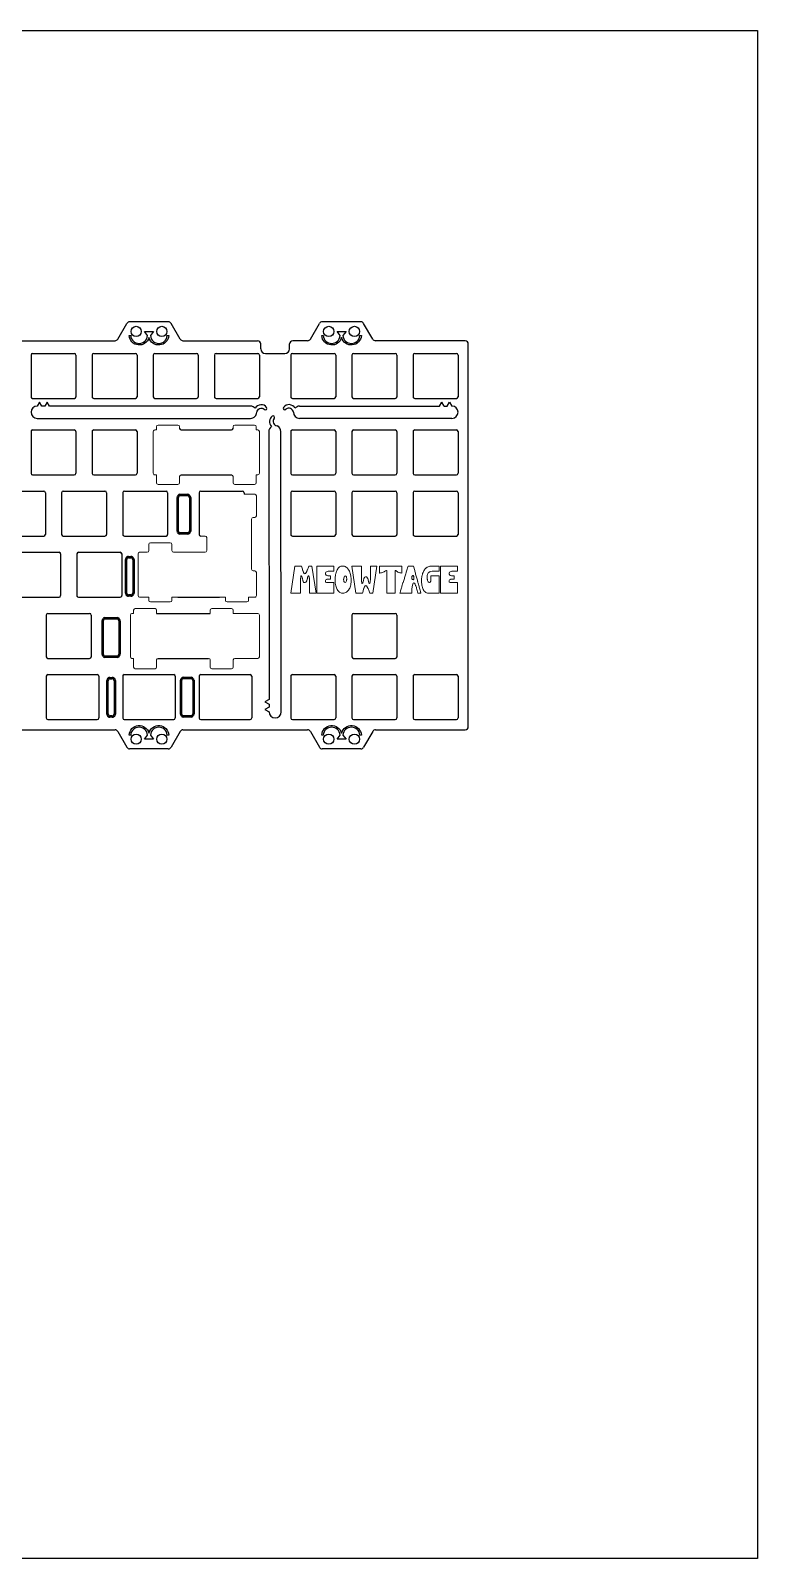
# Model space of a CAD drawing. Header units: millimetres. Extents: x 2604 to 3137, y 1244 to 1720.
# Drawn here: x 2910.1 to 3136.6, y 1244.1 to 1720 of the extents above; entities that cross this region are included whole.
import ezdxf

# ---------------------------------------------------------------- set-up
doc = ezdxf.new("R2010")
doc.units = ezdxf.units.MM
doc.layers.add('Visible', color=7, linetype='Continuous', lineweight=50)

msp = doc.modelspace()

# ---------------------------------------------------------------- linework, layer by layer
for p, q in [((2937.26, 1623.84), (2940.09, 1628.74)), ((2952.98, 1629.24), (2940.95, 1629.24)), ((2956.68, 1623.84), (2953.85, 1628.74)), ((2997.26, 1623.84), (3000.09, 1628.74)), ((3012.98, 1629.24), (3000.95, 1629.24)), ((3016.68, 1623.84), (3013.85, 1628.74)), ((2870.64, 1623.34), (2936.39, 1623.34)), ((2957.55, 1623.34), (2980.77, 1623.34)), ((2996.39, 1623.34), (2991.77, 1623.34)), ((3045.47, 1623.34), (3017.55, 1623.34)), ((2910.22, 1618.87), (2910.22, 1605.87)), ((2910.72, 1619.37), (2923.72, 1619.37)), ((2924.22, 1618.87), (2924.22, 1605.87)), ((2929.27, 1618.87), (2929.27, 1605.87)), ((2929.77, 1619.37), (2942.77, 1619.37)), ((2943.27, 1618.87), (2943.27, 1605.87)), ((2948.32, 1618.87), (2948.32, 1605.87)), ((2948.82, 1619.37), (2961.82, 1619.37)), ((2962.32, 1618.87), (2962.32, 1605.87)), ((2967.37, 1618.87), (2967.37, 1605.87)), ((2967.87, 1619.37), (2980.87, 1619.37)), ((2981.37, 1618.87), (2981.37, 1605.87)), ((2981.77, 1620.82), (2981.77, 1622.36)), ((2983.27, 1619.32), (2989.27, 1619.32)), ((2990.77, 1620.82), (2990.77, 1622.34)), ((2991.17, 1618.87), (2991.17, 1605.87)), ((2991.67, 1619.37), (3004.67, 1619.37)), ((3005.17, 1618.87), (3005.17, 1605.87)), ((3010.22, 1618.87), (3010.22, 1605.87)), ((3010.72, 1619.37), (3023.72, 1619.37)), ((3024.22, 1618.87), (3024.22, 1605.87)), ((3029.27, 1618.87), (3029.27, 1605.87)), ((3029.77, 1619.37), (3042.77, 1619.37)), ((3043.27, 1618.87), (3043.27, 1605.87)), ((3046.47, 1503.14), (3046.47, 1622.34)), ((2910.72, 1605.37), (2923.72, 1605.37)), ((2929.77, 1605.37), (2942.77, 1605.37)), ((2948.82, 1605.37), (2961.82, 1605.37)), ((2967.87, 1605.37), (2980.87, 1605.37)), ((2991.67, 1605.37), (3004.67, 1605.37)), ((3010.72, 1605.37), (3023.72, 1605.37)), ((3029.77, 1605.37), (3042.77, 1605.37)), ((3037.5, 1602.97), (3038.26, 1604.26)), ((3038.99, 1602.97), (3038.26, 1604.26)), ((3039.89, 1602.97), (3040.65, 1604.26)), ((3040.65, 1604.26), (3041.37, 1602.97)), ((2993.89, 1602.97), (3037.5, 1602.97)), ((3041.37, 1599.17), (2993.89, 1599.17)), ((3038.99, 1602.97), (3039.89, 1602.97)), ((2910.21, 1595.06), (2910.21, 1582.06)), ((2910.71, 1595.56), (2923.71, 1595.56)), ((2924.21, 1595.06), (2924.21, 1582.06)), ((2929.26, 1595.06), (2929.26, 1582.06)), ((2929.76, 1595.56), (2942.76, 1595.56)), ((2943.26, 1595.06), (2943.26, 1582.06)), ((2957, 1595.56), (2972.68, 1595.56)), ((2984.28, 1595.05), (2984.37, 1511.64)), ((2988.17, 1507.78), (2988.08, 1595.05)), ((2991.17, 1595.06), (2991.17, 1582.06)), ((2991.67, 1595.56), (3004.67, 1595.56)), ((3005.17, 1595.06), (3005.17, 1582.06)), ((3010.22, 1595.06), (3010.22, 1582.06)), ((3010.72, 1595.56), (3023.72, 1595.56)), ((3024.22, 1595.06), (3024.22, 1582.06)), ((3029.27, 1595.06), (3029.27, 1582.06)), ((3029.77, 1595.56), (3042.77, 1595.56)), ((3043.27, 1595.06), (3043.27, 1582.06)), ((2910.71, 1581.56), (2923.71, 1581.56)), ((2929.76, 1581.56), (2942.76, 1581.56)), ((2957, 1581.56), (2972.68, 1581.56)), ((2991.67, 1581.56), (3004.67, 1581.56)), ((3010.72, 1581.56), (3023.72, 1581.56)), ((3029.77, 1581.56), (3042.77, 1581.56)), ((2901.19, 1576.51), (2914.19, 1576.51)), ((2914.69, 1576.01), (2914.69, 1563.01)), ((2919.74, 1576.01), (2919.74, 1563.01)), ((2920.24, 1576.51), (2933.24, 1576.51)), ((2933.74, 1576.01), (2933.74, 1563.01)), ((2938.79, 1576.01), (2938.79, 1563.01)), ((2939.29, 1576.51), (2952.29, 1576.51)), ((2952.79, 1576.01), (2952.79, 1563.01)), ((2962.6, 1576.01), (2962.6, 1563.01)), ((2963.1, 1576.51), (2976.1, 1576.51)), ((2976.6, 1576.01), (2976.6, 1575.52)), ((2991.17, 1576.01), (2991.17, 1563.01)), ((2991.67, 1576.51), (3004.67, 1576.51)), ((3005.17, 1576.01), (3005.17, 1563.01)), ((3010.22, 1576.01), (3010.22, 1563.01)), ((3010.72, 1576.51), (3023.72, 1576.51)), ((3024.22, 1576.01), (3024.22, 1563.01)), ((3029.27, 1576.01), (3029.27, 1563.01)), ((3029.77, 1576.51), (3042.77, 1576.51)), ((3043.27, 1576.01), (3043.27, 1563.01)), ((2901.19, 1562.51), (2914.19, 1562.51)), ((2920.24, 1562.51), (2933.24, 1562.51)), ((2939.29, 1562.51), (2952.29, 1562.51)), ((2991.67, 1562.51), (3004.67, 1562.51)), ((3010.72, 1562.51), (3023.72, 1562.51)), ((3029.77, 1562.51), (3042.77, 1562.51)), ((2905.95, 1557.46), (2918.95, 1557.46)), ((2919.45, 1556.96), (2919.45, 1543.96)), ((2924.5, 1556.96), (2924.5, 1543.96)), ((2925, 1557.46), (2938, 1557.46)), ((2938.5, 1556.96), (2938.5, 1543.96)), ((2905.95, 1543.46), (2918.95, 1543.46)), ((2925, 1543.46), (2938, 1543.46)), ((2955.96, 1543.46), (2968.96, 1543.46)), ((2914.97, 1537.91), (2914.97, 1524.91)), ((2915.47, 1538.41), (2928.47, 1538.41)), ((2928.97, 1537.91), (2928.97, 1524.91)), ((2949.36, 1538.41), (2966.03, 1538.41)), ((3010.22, 1537.91), (3010.22, 1524.91)), ((3010.72, 1538.41), (3023.72, 1538.41)), ((3024.22, 1537.91), (3024.22, 1524.91)), ((2915.47, 1524.41), (2928.47, 1524.41)), ((2949.86, 1524.41), (2965.53, 1524.41)), ((3010.72, 1524.41), (3023.72, 1524.41)), ((2914.97, 1518.86), (2914.97, 1505.86)), ((2915.47, 1519.36), (2930.86, 1519.36)), ((2931.36, 1518.86), (2931.36, 1505.86)), ((2938.78, 1518.86), (2938.78, 1505.86)), ((2939.28, 1519.36), (2954.67, 1519.36)), ((2955.17, 1518.86), (2955.17, 1505.86)), ((2962.59, 1518.86), (2962.59, 1505.86)), ((2963.09, 1519.36), (2978.48, 1519.36)), ((2978.98, 1518.86), (2978.98, 1505.86)), ((2991.17, 1518.86), (2991.17, 1505.86)), ((2991.67, 1519.36), (3004.67, 1519.36)), ((3005.17, 1518.86), (3005.17, 1505.86)), ((3010.22, 1518.86), (3010.22, 1505.86)), ((3010.72, 1519.36), (3023.72, 1519.36)), ((3024.22, 1518.86), (3024.22, 1505.86)), ((3029.27, 1518.86), (3029.27, 1505.86)), ((3029.77, 1519.36), (3042.77, 1519.36)), ((3043.27, 1518.86), (3043.27, 1505.86)), ((2984.37, 1511.64), (2983.07, 1510.92)), ((2983.07, 1510.92), (2984.37, 1510.16)), ((2984.37, 1509.26), (2983.07, 1508.53)), ((2984.37, 1510.16), (2984.37, 1509.26)), ((2915.47, 1505.36), (2930.86, 1505.36)), ((2939.28, 1505.36), (2954.67, 1505.36)), ((2963.09, 1505.36), (2978.48, 1505.36)), ((2983.07, 1508.53), (2984.37, 1507.78)), ((2991.67, 1505.36), (3004.67, 1505.36)), ((3010.72, 1505.36), (3023.72, 1505.36)), ((3029.77, 1505.36), (3042.77, 1505.36)), ((2870.64, 1502.14), (2936.39, 1502.14)), ((2937.26, 1501.64), (2940.09, 1496.74)), ((2956.68, 1501.64), (2953.85, 1496.74)), ((2957.55, 1502.14), (2996.39, 1502.14)), ((2997.26, 1501.64), (3000.09, 1496.74)), ((3016.68, 1501.64), (3013.85, 1496.74)), ((3017.55, 1502.14), (3045.47, 1502.14)), ((2952.98, 1496.24), (2940.95, 1496.24)), ((3012.98, 1496.24), (3000.95, 1496.24))]:
    msp.add_line(p, q)
at = {"color": 7, "linetype": 'Continuous', "lineweight": 15}
for p, q in [((2910.21, 1605.87), (2910.21, 1618.87)), ((2910.71, 1619.37), (2923.71, 1619.37)), ((2924.21, 1605.87), (2924.21, 1618.87)), ((2929.26, 1605.87), (2929.26, 1618.87)), ((2929.76, 1619.37), (2942.76, 1619.37)), ((2943.26, 1605.87), (2943.26, 1618.87)), ((2948.31, 1605.87), (2948.31, 1618.87)), ((2948.81, 1619.37), (2961.81, 1619.37)), ((2962.31, 1605.87), (2962.31, 1618.87)), ((2967.36, 1605.87), (2967.36, 1618.87)), ((2967.86, 1619.37), (2980.86, 1619.37)), ((2981.36, 1605.87), (2981.36, 1618.87)), ((2991.17, 1605.87), (2991.17, 1618.87)), ((2991.67, 1619.37), (3004.67, 1619.37)), ((3005.17, 1605.87), (3005.17, 1618.87)), ((3010.22, 1605.87), (3010.22, 1618.87)), ((3010.72, 1619.37), (3023.72, 1619.37)), ((3024.22, 1605.87), (3024.22, 1618.87)), ((3029.27, 1605.87), (3029.27, 1618.87)), ((3029.77, 1619.37), (3042.77, 1619.37)), ((3043.27, 1605.87), (3043.27, 1618.87)), ((2910.71, 1605.37), (2923.71, 1605.37)), ((2929.76, 1605.37), (2942.76, 1605.37)), ((2948.81, 1605.37), (2961.81, 1605.37)), ((2967.86, 1605.37), (2980.86, 1605.37)), ((2991.67, 1605.37), (3004.67, 1605.37)), ((3010.72, 1605.37), (3023.72, 1605.37)), ((3029.77, 1605.37), (3042.77, 1605.37)), ((2910.21, 1582.06), (2910.21, 1595.06)), ((2910.71, 1595.56), (2923.71, 1595.56)), ((2924.21, 1582.06), (2924.21, 1595.06)), ((2929.26, 1582.06), (2929.26, 1595.06)), ((2929.76, 1595.56), (2942.76, 1595.56)), ((2943.26, 1582.06), (2943.26, 1595.06)), ((2948.31, 1582.06), (2948.31, 1595.06)), ((2948.81, 1595.56), (2949.3, 1595.56)), ((2949.3, 1595.56), (2949.3, 1596.55)), ((2949.8, 1597.05), (2956, 1597.05)), ((2956.5, 1596.06), (2956.5, 1596.55)), ((2973.18, 1596.06), (2973.18, 1596.55)), ((2973.67, 1597.05), (2979.88, 1597.05)), ((2980.38, 1595.56), (2980.38, 1596.55)), ((2980.38, 1595.56), (2980.86, 1595.56)), ((2981.36, 1582.06), (2981.36, 1595.06)), ((2991.17, 1582.06), (2991.17, 1595.06)), ((2991.67, 1595.56), (3004.67, 1595.56)), ((3005.17, 1582.06), (3005.17, 1595.06)), ((3010.22, 1582.06), (3010.22, 1595.06)), ((3010.72, 1595.56), (3023.72, 1595.56)), ((3024.22, 1582.06), (3024.22, 1595.06)), ((3029.27, 1582.06), (3029.27, 1595.06)), ((3029.77, 1595.56), (3042.77, 1595.56)), ((3043.27, 1582.06), (3043.27, 1595.06)), ((2910.71, 1581.56), (2923.71, 1581.56)), ((2929.76, 1581.56), (2942.76, 1581.56)), ((2948.81, 1581.56), (2949.3, 1581.56)), ((2949.3, 1579.11), (2949.3, 1581.56)), ((2956.5, 1579.11), (2956.5, 1581.06)), ((2973.18, 1579.11), (2973.18, 1581.06)), ((2980.38, 1581.56), (2980.86, 1581.56)), ((2980.38, 1579.11), (2980.38, 1581.56)), ((2991.67, 1581.56), (3004.67, 1581.56)), ((3010.72, 1581.56), (3023.72, 1581.56)), ((3029.77, 1581.56), (3042.77, 1581.56)), ((2901.19, 1576.51), (2914.19, 1576.51)), ((2914.69, 1563.01), (2914.69, 1576.01)), ((2919.74, 1563.01), (2919.74, 1576.01)), ((2920.24, 1576.51), (2933.24, 1576.51)), ((2933.74, 1563.01), (2933.74, 1576.01)), ((2938.79, 1563.01), (2938.79, 1576.01)), ((2939.29, 1576.51), (2952.29, 1576.51)), ((2949.8, 1578.61), (2956, 1578.61)), ((2952.79, 1563.01), (2952.79, 1576.01)), ((2973.67, 1578.61), (2979.88, 1578.61)), ((2976.6, 1575.52), (2976.6, 1576.01)), ((2976.6, 1575.52), (2979.93, 1575.52)), ((2991.17, 1563.01), (2991.17, 1576.01)), ((2991.67, 1576.51), (3004.67, 1576.51)), ((3005.17, 1563.01), (3005.17, 1576.01)), ((3010.22, 1563.01), (3010.22, 1576.01)), ((3010.72, 1576.51), (3023.72, 1576.51)), ((3024.22, 1563.01), (3024.22, 1576.01)), ((3029.27, 1563.01), (3029.27, 1576.01)), ((3029.77, 1576.51), (3042.77, 1576.51)), ((3043.27, 1563.01), (3043.27, 1576.01)), ((2980.43, 1575.02), (2980.43, 1568.82)), ((2978.95, 1567.82), (2978.95, 1552.15)), ((2979.45, 1568.32), (2979.93, 1568.32)), ((2901.19, 1562.51), (2914.19, 1562.51)), ((2920.24, 1562.51), (2933.24, 1562.51)), ((2939.29, 1562.51), (2952.29, 1562.51)), ((2963.1, 1562.51), (2964.45, 1562.51)), ((2964.95, 1562.01), (2964.95, 1557.96)), ((2991.67, 1562.51), (3004.67, 1562.51)), ((3010.72, 1562.51), (3023.72, 1562.51)), ((3029.77, 1562.51), (3042.77, 1562.51)), ((2905.95, 1557.46), (2918.95, 1557.46)), ((2919.45, 1543.96), (2919.45, 1556.96)), ((2924.5, 1543.96), (2924.5, 1556.96)), ((2925, 1557.46), (2938, 1557.46)), ((2938.5, 1543.96), (2938.5, 1556.96)), ((2943.55, 1556.96), (2943.55, 1543.96)), ((2946.42, 1557.46), (2944.05, 1557.46)), ((2946.92, 1559.92), (2946.92, 1557.96)), ((2953.62, 1560.42), (2947.42, 1560.42)), ((2954.12, 1559.92), (2954.12, 1557.96)), ((2964.45, 1557.46), (2954.62, 1557.46)), ((2979.45, 1551.65), (2979.93, 1551.65)), ((2980.43, 1551.15), (2980.43, 1543.96)), ((2905.95, 1543.46), (2918.95, 1543.46)), ((2925, 1543.46), (2938, 1543.46)), ((2946.92, 1543.46), (2944.05, 1543.46)), ((2946.92, 1542.48), (2946.92, 1543.46)), ((2953.62, 1541.98), (2947.42, 1541.98)), ((2970.79, 1543.46), (2954.12, 1543.46)), ((2954.12, 1543.46), (2954.12, 1542.48)), ((2970.79, 1543.46), (2970.79, 1542.48)), ((2977.49, 1541.98), (2971.29, 1541.98)), ((2977.99, 1543.46), (2979.93, 1543.46)), ((2977.99, 1543.46), (2977.99, 1542.48)), ((2914.97, 1524.91), (2914.97, 1537.91)), ((2915.47, 1538.41), (2928.47, 1538.41)), ((2928.97, 1524.91), (2928.97, 1537.91)), ((2941.17, 1524.91), (2941.17, 1537.91)), ((2941.67, 1538.41), (2942.16, 1538.41)), ((2942.16, 1538.41), (2942.16, 1539.4)), ((2942.66, 1539.9), (2948.86, 1539.9)), ((2949.36, 1538.41), (2949.36, 1539.4)), ((2966.03, 1538.41), (2966.03, 1539.4)), ((2966.53, 1539.9), (2972.73, 1539.9)), ((2973.23, 1538.41), (2973.23, 1539.4)), ((2980.86, 1538.41), (2973.23, 1538.41)), ((2981.36, 1524.91), (2981.36, 1537.91)), ((3010.22, 1524.91), (3010.22, 1537.91)), ((3010.72, 1538.41), (3023.72, 1538.41)), ((3024.22, 1524.91), (3024.22, 1537.91)), ((2915.47, 1524.41), (2928.47, 1524.41)), ((2941.67, 1524.41), (2942.16, 1524.41)), ((2942.16, 1521.66), (2942.16, 1524.41)), ((2949.36, 1521.66), (2949.36, 1523.91)), ((2966.03, 1521.66), (2966.03, 1523.91)), ((2973.23, 1521.66), (2973.23, 1523.91)), ((2980.86, 1524.41), (2973.73, 1524.41)), ((3010.72, 1524.41), (3023.72, 1524.41)), ((2914.97, 1505.86), (2914.97, 1518.86)), ((2915.47, 1519.36), (2930.86, 1519.36)), ((2931.36, 1505.86), (2931.36, 1518.86)), ((2938.79, 1505.86), (2938.79, 1518.86)), ((2939.29, 1519.36), (2954.67, 1519.36)), ((2942.66, 1521.16), (2948.86, 1521.16)), ((2955.17, 1505.86), (2955.17, 1518.86)), ((2962.6, 1505.86), (2962.6, 1518.86)), ((2963.1, 1519.36), (2978.48, 1519.36)), ((2966.53, 1521.16), (2972.73, 1521.16)), ((2978.98, 1505.86), (2978.98, 1518.86)), ((2991.17, 1505.86), (2991.17, 1518.86)), ((2991.67, 1519.36), (3004.67, 1519.36)), ((3005.17, 1505.86), (3005.17, 1518.86)), ((3010.22, 1505.86), (3010.22, 1518.86)), ((3010.72, 1519.36), (3023.72, 1519.36)), ((3024.22, 1505.86), (3024.22, 1518.86)), ((3029.27, 1505.86), (3029.27, 1518.86)), ((3029.77, 1519.36), (3042.77, 1519.36)), ((3043.27, 1505.86), (3043.27, 1518.86)), ((2915.47, 1505.36), (2930.86, 1505.36)), ((2939.29, 1505.36), (2954.67, 1505.36)), ((2963.1, 1505.36), (2978.48, 1505.36)), ((2991.67, 1505.36), (3004.67, 1505.36)), ((3010.72, 1505.36), (3023.72, 1505.36)), ((3029.77, 1505.36), (3042.77, 1505.36))]:
    msp.add_line(p, q, dxfattribs=at)
msp.add_lwpolyline([(2603.59, 1719.96), (3136.55, 1719.96), (3136.55, 1244.05), (2603.59, 1244.05)], close=True)
for points in [[(2945.56, 1626.24), (2948.38, 1626.24), (2947.41, 1624.94, 0.923499), (2952.67, 1624.94), (2953.15, 1624.94, -0.846343), (2946.97, 1624.34, -0.846343), (2940.79, 1624.94), (2941.27, 1624.94, 0.924124), (2946.52, 1624.94)], [(3005.56, 1626.24), (3008.38, 1626.24), (3007.41, 1624.94, 0.923499), (3012.67, 1624.94), (3013.15, 1624.94, -0.846343), (3006.97, 1624.34, -0.846343), (3000.79, 1624.94), (3001.27, 1624.94, 0.924124), (3006.52, 1624.94)], [(2912.87, 1604.26), (2912.11, 1602.97, 1), (2912.11, 1599.17), (2978.64, 1599.17, 0.414214), (2980.54, 1601.07, -0.55281), (2982.89, 1602.03, 0.9917), (2983.63, 1602.59, 0.546935), (2980.07, 1602.33, 0.215131), (2978.64, 1602.97), (2915.98, 1602.97), (2915.26, 1604.26), (2914.5, 1602.97), (2913.59, 1602.97)], [(2948.38, 1499.24), (2945.56, 1499.24), (2946.52, 1500.54, 0.923499), (2941.27, 1500.54), (2940.79, 1500.54, -0.846343), (2946.97, 1501.14, -0.846343), (2953.15, 1500.54), (2952.67, 1500.54, 0.924124), (2947.41, 1500.54)], [(3008.38, 1499.24), (3005.56, 1499.24), (3006.52, 1500.54, 0.923499), (3001.27, 1500.54), (3000.79, 1500.54, -0.846343), (3006.97, 1501.14, -0.846343), (3013.15, 1500.54), (3012.67, 1500.54, 0.924124), (3007.41, 1500.54)]]:
    msp.add_lwpolyline(points, format="xyb", close=True)
at = {"lineweight": 0}
for points in [[(2994.83, 1549.07), (2994.86, 1548.89), (2994.94, 1548.56), (2994.98, 1548.44), (2995.16, 1548.17), (2995.24, 1548.09), (2995.52, 1548.02), (2995.66, 1548.03), (2995.89, 1548.17), (2995.97, 1548.26), (2996.13, 1548.55), (2996.18, 1548.7), (2996.28, 1549.05), (2996.31, 1549.21), (2996.38, 1549.55), (2996.4, 1549.62), (2996.51, 1549.94), (2996.72, 1550.1), (2996.72, 1550.1), (2996.74, 1550.1), (2996.89, 1549.84), (2996.93, 1549.51), (2996.94, 1549.42), (2996.95, 1549.07), (2996.96, 1548.88), (2996.96, 1548.52), (2996.96, 1548.28), (2996.96, 1547.92), (2996.96, 1546.1), (2996.96, 1544.68), (2999.02, 1544.68), (2997.7, 1553.18), (2996.82, 1553.18), (2996.71, 1552.86), (2996.59, 1552.54), (2996.49, 1552.29), (2996.36, 1551.98), (2996.3, 1551.84), (2996.16, 1551.54), (2996.11, 1551.44), (2995.95, 1551.16), (2995.94, 1551.13), (2995.74, 1550.89), (2995.55, 1550.78), (2995.33, 1550.89), (2995.33, 1550.89), (2995.14, 1551.16), (2995.1, 1551.22), (2994.96, 1551.54), (2994.92, 1551.65), (2994.81, 1551.98), (2994.75, 1552.2), (2994.66, 1552.54), (2994.59, 1552.83), (2994.52, 1553.18), (2992.46, 1553.18), (2991.15, 1544.68), (2994.21, 1544.68), (2994.21, 1544.75), (2994.21, 1545.13), (2994.21, 1545.48), (2994.21, 1545.8), (2994.21, 1545.94), (2994.21, 1546.31), (2994.21, 1546.63), (2994.2, 1546.9), (2994.2, 1547.23), (2994.2, 1547.33), (2994.2, 1547.67), (2994.2, 1547.79), (2994.2, 1548.13), (2994.21, 1548.5), (2994.21, 1548.6), (2994.21, 1548.97), (2994.22, 1549.3), (2994.23, 1549.4), (2994.24, 1549.73), (2994.27, 1549.98), (2994.32, 1550.08), (2994.39, 1550.1), (2994.61, 1549.95), (2994.63, 1549.9), (2994.74, 1549.57), (2994.77, 1549.41)], [(2999.29, 1544.68), (3004.59, 1544.68), (3004.59, 1548.02), (3002.4, 1548.02), (3002.23, 1548.04), (3002.01, 1548.19), (3001.94, 1548.37), (3001.93, 1548.49), (3001.97, 1548.69), (3002.11, 1548.87), (3002.36, 1549.02), (3002.43, 1549.04), (3002.73, 1549.07), (3002.8, 1549.07), (3002.87, 1549.07), (3003.1, 1549.05), (3003.3, 1549.05), (3003.41, 1549.04), (3003.49, 1549.04), (3003.49, 1550.12), (3002.92, 1550.12), (3002.71, 1550.13), (3002.46, 1550.19), (3002.41, 1550.21), (3002.17, 1550.37), (3002.01, 1550.62), (3001.96, 1550.91), (3001.96, 1550.95), (3001.96, 1550.98), (3002.11, 1551.26), (3002.25, 1551.35), (3002.54, 1551.46), (3002.57, 1551.47), (3002.84, 1551.52), (3003.14, 1551.56), (3003.21, 1551.56), (3003.49, 1551.58), (3003.78, 1551.58), (3003.97, 1551.58), (3004.24, 1551.57), (3004.33, 1551.57), (3004.59, 1551.56), (3004.59, 1553.18), (2999.29, 1553.18)], [(3006.79, 1553.1), (3006.54, 1552.98), (3006.38, 1552.88), (3006.15, 1552.69), (3005.94, 1552.46), (3005.81, 1552.28), (3005.64, 1552), (3005.49, 1551.69), (3005.38, 1551.44), (3005.27, 1551.12), (3005.18, 1550.78), (3005.11, 1550.5), (3005.05, 1550.15), (3005, 1549.8), (3004.98, 1549.56), (3004.96, 1549.21), (3004.95, 1548.87), (3004.95, 1548.83), (3004.96, 1548.49), (3004.98, 1548.14), (3005.02, 1547.79), (3005.07, 1547.43), (3005.07, 1547.41), (3005.15, 1547.05), (3005.24, 1546.72), (3005.35, 1546.4), (3005.48, 1546.09), (3005.61, 1545.83), (3005.79, 1545.55), (3005.98, 1545.31), (3006.2, 1545.09), (3006.24, 1545.06), (3006.47, 1544.9), (3006.72, 1544.79), (3007, 1544.71), (3007.3, 1544.68), (3007.36, 1544.68), (3007.44, 1544.68), (3007.73, 1544.71), (3008.01, 1544.78), (3008.27, 1544.88), (3008.51, 1545.03), (3008.74, 1545.21), (3008.96, 1545.43), (3009.16, 1545.68), (3009.34, 1545.97), (3009.36, 1546.02), (3009.5, 1546.32), (3009.63, 1546.63), (3009.73, 1546.95), (3009.82, 1547.3), (3009.84, 1547.4), (3009.89, 1547.74), (3009.94, 1548.09), (3009.96, 1548.45), (3009.96, 1548.8), (3009.97, 1548.94), (3009.96, 1549.27), (3009.95, 1549.41), (3009.9, 1549.78), (3009.85, 1550.1), (3009.78, 1550.46), (3009.75, 1550.56), (3009.66, 1550.89), (3009.55, 1551.22), (3009.42, 1551.53), (3009.41, 1551.56), (3009.25, 1551.86), (3009.08, 1552.14), (3008.89, 1552.39), (3008.89, 1552.39), (3008.67, 1552.62), (3008.44, 1552.81), (3008.18, 1552.97), (3008.13, 1553), (3007.87, 1553.1), (3007.59, 1553.16), (3007.3, 1553.18), (3007.07, 1553.16)], [(3013.89, 1549.15), (3013.81, 1548.81), (3013.79, 1548.64), (3013.73, 1548.31), (3013.71, 1548.23), (3013.6, 1547.91), (3013.38, 1547.76), (3013.29, 1547.81), (3013.24, 1548.03), (3013.24, 1548.04), (3013.22, 1548.4), (3013.21, 1548.57), (3013.21, 1548.94), (3013.2, 1549.22), (3013.2, 1549.58), (3013.19, 1549.84), (3013.19, 1550.19), (3013.19, 1550.27), (3013.19, 1550.64), (3013.19, 1550.86), (3013.2, 1551.23), (3013.2, 1551.33), (3013.2, 1551.67), (3013.2, 1552.06), (3013.2, 1552.11), (3013.2, 1552.44), (3013.2, 1552.79), (3013.21, 1553.18), (3010.13, 1553.18), (3011.45, 1544.68), (3013.51, 1544.68), (3013.58, 1544.99), (3013.66, 1545.32), (3013.71, 1545.55), (3013.8, 1545.88), (3013.84, 1546), (3013.95, 1546.32), (3013.99, 1546.41), (3014.13, 1546.7), (3014.14, 1546.72), (3014.33, 1546.97), (3014.55, 1547.08), (3014.74, 1546.97), (3014.75, 1546.96), (3014.95, 1546.7), (3014.99, 1546.63), (3015.16, 1546.32), (3015.22, 1546.19), (3015.36, 1545.88), (3015.46, 1545.64), (3015.59, 1545.32), (3015.69, 1545.02), (3015.81, 1544.68), (3016.7, 1544.68), (3018.01, 1553.18), (3015.94, 1553.18), (3015.94, 1551.76), (3015.94, 1549.94), (3015.94, 1549.71), (3015.94, 1549.36), (3015.94, 1549.16), (3015.94, 1548.81), (3015.93, 1548.54), (3015.89, 1548.11), (3015.82, 1547.85), (3015.71, 1547.76), (3015.71, 1547.76), (3015.5, 1547.93), (3015.48, 1547.98), (3015.38, 1548.32), (3015.34, 1548.47), (3015.26, 1548.81), (3015.23, 1548.99), (3015.12, 1549.31), (3015.07, 1549.43), (3014.88, 1549.69), (3014.79, 1549.77), (3014.51, 1549.84), (3014.38, 1549.83), (3014.14, 1549.69), (3014.08, 1549.61), (3013.93, 1549.31)], [(3018.84, 1553.18), (3018.84, 1551), (3018.92, 1551), (3019.14, 1551.01), (3019.43, 1551.05), (3019.68, 1551.12), (3019.7, 1551.13), (3019.98, 1551.25), (3020.22, 1551.39), (3020.38, 1551.49), (3020.63, 1551.64), (3020.67, 1551.67), (3020.94, 1551.76), (3021.07, 1551.72), (3021.07, 1544.68), (3023.69, 1544.68), (3023.69, 1551.76), (3023.85, 1551.74), (3023.99, 1551.66), (3024.04, 1551.62), (3024.29, 1551.46), (3024.55, 1551.31), (3024.81, 1551.19), (3024.89, 1551.16), (3025.16, 1551.07), (3025.43, 1551.02), (3025.72, 1551), (3025.8, 1551), (3025.8, 1553.18)], [(3025.9, 1547.25), (3025.8, 1546.93), (3025.71, 1546.61), (3025.66, 1546.43), (3025.55, 1546.08), (3025.45, 1545.76), (3025.36, 1545.46), (3025.32, 1545.31), (3025.21, 1544.95), (3025.12, 1544.68), (3028.82, 1544.68), (3028.84, 1545.06), (3028.86, 1545.47), (3028.88, 1545.86), (3028.91, 1546.21), (3028.95, 1546.53), (3028.99, 1546.82), (3029.04, 1547.08), (3029.06, 1547.17), (3029.17, 1547.57), (3029.31, 1547.83), (3029.47, 1547.9), (3029.52, 1547.9), (3029.68, 1547.79), (3029.87, 1547.53), (3030.06, 1547.12), (3030.08, 1547.05), (3030.18, 1546.81), (3030.27, 1546.53), (3030.36, 1546.23), (3030.46, 1545.89), (3030.55, 1545.52), (3030.66, 1545.11), (3030.76, 1544.68), (3031.7, 1544.68), (3031.67, 1544.79), (3031.57, 1545.13), (3031.54, 1545.28), (3031.44, 1545.62), (3031.36, 1545.92), (3031.26, 1546.26), (3031.17, 1546.62), (3031.11, 1546.82), (3031.02, 1547.15), (3030.93, 1547.49), (3030.84, 1547.84), (3030.77, 1548.08), (3030.7, 1548.31), (3030.68, 1548.38), (3030.59, 1548.72), (3030.5, 1549.05), (3030.41, 1549.39), (3030.32, 1549.72), (3030.23, 1550.05), (3030.16, 1550.3), (3030.06, 1550.65), (3029.97, 1550.98), (3029.88, 1551.31), (3029.79, 1551.62), (3029.75, 1551.74), (3029.66, 1552.09), (3029.58, 1552.42), (3029.55, 1552.51), (3029.45, 1552.84), (3029.37, 1553.18), (3027.7, 1553.18), (3027.62, 1552.9), (3027.52, 1552.56), (3027.41, 1552.23), (3027.31, 1551.9), (3027.22, 1551.58), (3027.12, 1551.26), (3027.08, 1551.12), (3026.97, 1550.77), (3026.87, 1550.44), (3026.77, 1550.11), (3026.67, 1549.78), (3026.58, 1549.46), (3026.53, 1549.32), (3026.43, 1548.99), (3026.33, 1548.66), (3026.23, 1548.33), (3026.13, 1548), (3026.11, 1547.94), (3026, 1547.59)], [(3034.63, 1548.12), (3034.62, 1548.11), (3034.36, 1548.02), (3034.29, 1548.02), (3034.04, 1548.16), (3034, 1548.21), (3033.82, 1548.49), (3033.78, 1548.63), (3033.7, 1548.98), (3033.68, 1549.08), (3033.65, 1549.41), (3033.65, 1549.59), (3033.65, 1549.75), (3033.68, 1550.11), (3033.69, 1550.24), (3033.76, 1550.58), (3033.83, 1550.75), (3033.99, 1551.04), (3034.13, 1551.18), (3034.41, 1551.34), (3034.56, 1551.4), (3034.83, 1551.47), (3035.16, 1551.52), (3035.18, 1551.53), (3035.43, 1551.55), (3035.7, 1551.57), (3035.99, 1551.58), (3036.32, 1551.58), (3036.48, 1551.58), (3036.75, 1551.58), (3037.04, 1551.57), (3037.35, 1551.56), (3037.35, 1553.16), (3035.15, 1553.16), (3035.12, 1553.16), (3034.83, 1553.15), (3034.55, 1553.12), (3034.5, 1553.11), (3034.22, 1553.05), (3033.95, 1552.96), (3033.91, 1552.94), (3033.65, 1552.82), (3033.39, 1552.66), (3033.36, 1552.64), (3033.12, 1552.44), (3032.92, 1552.19), (3032.79, 1552.01), (3032.62, 1551.72), (3032.46, 1551.43), (3032.36, 1551.2), (3032.23, 1550.88), (3032.14, 1550.55), (3032.06, 1550.3), (3031.99, 1549.96), (3031.94, 1549.61), (3031.9, 1549.35), (3031.88, 1548.99), (3031.87, 1548.64), (3031.87, 1548.32), (3031.9, 1547.96), (3031.94, 1547.6), (3031.94, 1547.55), (3032, 1547.21), (3032.07, 1546.86), (3032.16, 1546.53), (3032.17, 1546.51), (3032.28, 1546.18), (3032.42, 1545.87), (3032.58, 1545.58), (3032.58, 1545.58), (3032.76, 1545.31), (3032.97, 1545.09), (3033.22, 1544.9), (3033.45, 1544.78), (3033.73, 1544.71), (3034.02, 1544.68), (3037.35, 1544.68), (3037.35, 1550.1), (3034.75, 1550.1), (3034.75, 1548.44), (3034.75, 1548.43), (3034.75, 1548.41)], [(3037.81, 1544.68), (3043.12, 1544.68), (3043.12, 1548.02), (3040.93, 1548.02), (3040.76, 1548.04), (3040.54, 1548.19), (3040.46, 1548.37), (3040.45, 1548.49), (3040.51, 1548.69), (3040.64, 1548.87), (3040.88, 1549.02), (3040.96, 1549.04), (3041.25, 1549.07), (3041.32, 1549.07), (3041.4, 1549.07), (3041.63, 1549.05), (3041.83, 1549.05), (3041.93, 1549.04), (3042.02, 1549.04), (3042.02, 1550.12), (3041.44, 1550.12), (3041.24, 1550.13), (3040.98, 1550.19), (3040.93, 1550.21), (3040.69, 1550.37), (3040.54, 1550.62), (3040.48, 1550.91), (3040.48, 1550.95), (3040.49, 1550.98), (3040.64, 1551.26), (3040.78, 1551.35), (3041.07, 1551.46), (3041.09, 1551.47), (3041.36, 1551.52), (3041.66, 1551.56), (3041.73, 1551.56), (3042.02, 1551.58), (3042.3, 1551.58), (3042.49, 1551.58), (3042.77, 1551.57), (3042.85, 1551.57), (3043.12, 1551.56), (3043.12, 1553.18), (3037.81, 1553.18)], [(3007.86, 1548.12), (3007.72, 1548.33), (3007.65, 1548.57), (3007.62, 1548.94), (3007.62, 1549.03), (3007.63, 1549.11), (3007.66, 1549.42), (3007.75, 1549.74), (3007.9, 1550.01), (3008.14, 1550.11), (3008.34, 1550.02), (3008.48, 1549.79), (3008.55, 1549.57), (3008.58, 1549.2), (3008.58, 1549.1), (3008.58, 1549.01), (3008.56, 1548.85), (3008.5, 1548.51), (3008.44, 1548.36), (3008.27, 1548.1), (3008.06, 1548.02)], [(3029.29, 1550.18), (3029.46, 1549.92), (3029.51, 1549.58), (3029.52, 1549.45), (3029.52, 1549.4), (3029.44, 1549.07), (3029.44, 1549.05), (3029.23, 1548.87), (3029.06, 1548.93), (3028.92, 1549.13), (3028.9, 1549.17), (3028.84, 1549.52), (3028.83, 1549.63), (3028.83, 1549.69), (3028.91, 1550.02), (3028.92, 1550.04), (3029.13, 1550.23), (3029.15, 1550.23)]]:
    msp.add_lwpolyline(points, close=True, dxfattribs=at)
for centre in [(2942.97, 1626.24), (2950.97, 1626.24), (3002.97, 1626.24), (3010.97, 1626.24), (2942.97, 1499.24), (2950.97, 1499.24), (3002.97, 1499.24), (3010.97, 1499.24)]:
    msp.add_circle(centre, 1.6)
for centre, radius, start, end in [((2940.95, 1628.24), 1, 90, 150), ((2952.98, 1628.24), 1, 30, 90), ((3000.95, 1628.24), 1, 90, 150), ((3012.98, 1628.24), 1, 30, 90), ((2936.39, 1624.34), 1, 270, 330), ((2957.55, 1624.34), 1, 210, 270), ((2980.77, 1622.34), 1, 360, 90), ((2991.77, 1622.34), 1, 90, 180), ((2996.39, 1624.34), 1, 270, 330), ((3017.55, 1624.34), 1, 210, 270), ((3045.47, 1622.34), 1, 0, 90), ((2910.72, 1618.87), 0.5, 90, 180), ((2923.72, 1618.87), 0.5, 0, 90), ((2929.77, 1618.87), 0.5, 90, 180), ((2942.77, 1618.87), 0.5, 0, 90), ((2948.82, 1618.87), 0.5, 90, 180), ((2961.82, 1618.87), 0.5, 0, 90), ((2967.87, 1618.87), 0.5, 90, 180), ((2980.87, 1618.87), 0.5, 0, 90), ((2983.27, 1620.82), 1.5, 180, 270), ((2989.27, 1620.82), 1.5, 270, 0), ((2991.67, 1618.87), 0.5, 90, 180), ((3004.67, 1618.87), 0.5, 0, 90), ((3010.72, 1618.87), 0.5, 90, 180), ((3023.72, 1618.87), 0.5, 0, 90), ((3029.77, 1618.87), 0.5, 90, 180), ((3042.77, 1618.87), 0.5, 0, 90), ((2910.72, 1605.87), 0.5, 180, 270), ((2923.72, 1605.87), 0.5, 270, 0), ((2929.77, 1605.87), 0.5, 180, 270), ((2942.77, 1605.87), 0.5, 270, 0), ((2948.82, 1605.87), 0.5, 180, 270), ((2961.82, 1605.87), 0.5, 270, 0), ((2967.87, 1605.87), 0.5, 180, 270), ((2980.87, 1605.87), 0.5, 270, 0), ((2991.67, 1605.87), 0.5, 180, 270), ((3004.67, 1605.87), 0.5, 270, 0), ((3010.72, 1605.87), 0.5, 180, 270), ((3023.72, 1605.87), 0.5, 270, 0), ((3029.77, 1605.87), 0.5, 180, 270), ((3042.77, 1605.87), 0.5, 270, 0), ((2986.71, 1598.16), 2.18, 127.5036, 224.109), ((2985.65, 1599.53), 0.462, 307.5379, 126.5828), ((2987.15, 1598.29), 1.5, 144.4131, 260.1501), ((2989.28, 1602.31), 0.462, 143.4172, 322.4621), ((2990.6, 1601.32), 2.12, 28.4619, 143.1652), ((2990.52, 1600.81), 1.5, 9.8499, 125.5869), ((2993.89, 1601.07), 1.9, 180, 270), ((2993.89, 1601.07), 1.9, 90, 138.5643), ((3041.37, 1601.07), 1.9, 270, 90), ((2910.71, 1595.06), 0.5, 90, 180), ((2923.71, 1595.06), 0.5, 0, 90), ((2929.76, 1595.06), 0.5, 90, 180), ((2942.76, 1595.06), 0.5, 0, 90), ((2957, 1596.06), 0.5, 180, 270), ((2972.68, 1596.06), 0.5, 270, 0), ((2986.18, 1595.05), 1.9, 123.2144, 180), ((2986.18, 1595.05), 1.9, 0, 67.8719), ((2991.67, 1595.06), 0.5, 90, 180), ((3004.67, 1595.06), 0.5, 0, 90), ((3010.72, 1595.06), 0.5, 90, 180), ((3023.72, 1595.06), 0.5, 0, 90), ((3029.77, 1595.06), 0.5, 90, 180), ((3042.77, 1595.06), 0.5, 0, 90), ((2910.71, 1582.06), 0.5, 180, 270), ((2923.71, 1582.06), 0.5, 270, 0), ((2929.76, 1582.06), 0.5, 180, 270), ((2942.76, 1582.06), 0.5, 270, 0), ((2991.67, 1582.06), 0.5, 180, 270), ((3004.67, 1582.06), 0.5, 270, 0), ((3010.72, 1582.06), 0.5, 180, 270), ((3023.72, 1582.06), 0.5, 270, 0), ((3029.77, 1582.06), 0.5, 180, 270), ((3042.77, 1582.06), 0.5, 270, 0), ((2914.19, 1576.01), 0.5, 0, 90), ((2920.24, 1576.01), 0.5, 90, 180), ((2933.24, 1576.01), 0.5, 0, 90), ((2939.29, 1576.01), 0.5, 90, 180), ((2952.29, 1576.01), 0.5, 0, 90), ((2963.1, 1576.01), 0.5, 90, 180), ((2976.1, 1576.01), 0.5, 0, 90), ((2991.67, 1576.01), 0.5, 90, 180), ((3004.67, 1576.01), 0.5, 0, 90), ((3010.72, 1576.01), 0.5, 90, 180), ((3023.72, 1576.01), 0.5, 0, 90), ((3029.77, 1576.01), 0.5, 90, 180), ((3042.77, 1576.01), 0.5, 0, 90), ((2914.19, 1563.01), 0.5, 270, 0), ((2920.24, 1563.01), 0.5, 180, 270), ((2933.24, 1563.01), 0.5, 270, 0), ((2939.29, 1563.01), 0.5, 180, 270), ((2952.29, 1563.01), 0.5, 270, 0), ((2963.1, 1563.01), 0.5, 180, 270), ((2991.67, 1563.01), 0.5, 180, 270), ((3004.67, 1563.01), 0.5, 270, 0), ((3010.72, 1563.01), 0.5, 180, 270), ((3023.72, 1563.01), 0.5, 270, 0), ((3029.77, 1563.01), 0.5, 180, 270), ((3042.77, 1563.01), 0.5, 270, 0), ((2918.95, 1556.96), 0.5, 0, 90), ((2925, 1556.96), 0.5, 90, 180), ((2938, 1556.96), 0.5, 0, 90), ((2918.95, 1543.96), 0.5, 270, 0), ((2925, 1543.96), 0.5, 180, 270), ((2938, 1543.96), 0.5, 270, 0), ((2915.47, 1537.91), 0.5, 90, 180), ((2928.47, 1537.91), 0.5, 0, 90), ((3010.72, 1537.91), 0.5, 90, 180), ((3023.72, 1537.91), 0.5, 0, 90), ((2915.47, 1524.91), 0.5, 180, 270), ((2928.47, 1524.91), 0.5, 270, 0), ((3010.72, 1524.91), 0.5, 180, 270), ((3023.72, 1524.91), 0.5, 270, 0), ((2915.47, 1518.86), 0.5, 90, 180), ((2930.86, 1518.86), 0.5, 0, 90), ((2939.28, 1518.86), 0.5, 90, 180), ((2954.67, 1518.86), 0.5, 0, 90), ((2963.09, 1518.86), 0.5, 90, 180), ((2978.48, 1518.86), 0.5, 0, 90), ((2991.67, 1518.86), 0.5, 90, 180), ((3004.67, 1518.86), 0.5, 0, 90), ((3010.72, 1518.86), 0.5, 90, 180), ((3023.72, 1518.86), 0.5, 0, 90), ((3029.77, 1518.86), 0.5, 90, 180), ((3042.77, 1518.86), 0.5, 0, 90), ((2915.47, 1505.86), 0.5, 180, 270), ((2930.86, 1505.86), 0.5, 270, 0), ((2939.28, 1505.86), 0.5, 180, 270), ((2954.67, 1505.86), 0.5, 270, 0), ((2963.09, 1505.86), 0.5, 180, 270), ((2978.48, 1505.86), 0.5, 270, 0), ((2986.27, 1507.78), 1.9, 180, 0), ((2991.67, 1505.86), 0.5, 180, 270), ((3004.67, 1505.86), 0.5, 270, 0), ((3010.72, 1505.86), 0.5, 180, 270), ((3023.72, 1505.86), 0.5, 270, 0), ((3029.77, 1505.86), 0.5, 180, 270), ((3042.77, 1505.86), 0.5, 270, 0), ((2936.39, 1501.14), 1, 30, 90), ((2957.55, 1501.14), 1, 90, 150), ((2996.39, 1501.14), 1, 30, 90), ((3017.55, 1501.14), 1, 90, 150), ((3045.47, 1503.14), 1, 270, 0), ((2940.95, 1497.24), 1, 210, 270), ((2952.98, 1497.24), 1, 270, 330), ((3000.95, 1497.24), 1, 210, 270), ((3012.98, 1497.24), 1, 270, 330)]:
    msp.add_arc(centre, radius, start, end)
at = {"color": 7, "linetype": 'Continuous', "lineweight": 15}
for centre, start, end in [((2910.71, 1618.87), 89.9991, 179.9998), ((2923.71, 1618.87), 359.9999, 89.9997), ((2929.76, 1618.87), 89.9991, 179.9998), ((2942.76, 1618.87), 359.9999, 89.9997), ((2948.81, 1618.87), 89.9999, 179.9998), ((2961.81, 1618.87), 359.9999, 90), ((2967.86, 1618.87), 89.9999, 179.9998), ((2980.86, 1618.87), 359.9999, 90), ((2991.67, 1618.87), 89.9991, 179.9998), ((3004.67, 1618.87), 359.9999, 89.9997), ((3010.72, 1618.87), 89.9991, 179.9998), ((3023.72, 1618.87), 359.9999, 89.9997), ((3029.77, 1618.87), 89.9991, 179.9998), ((3042.77, 1618.87), 359.9999, 89.9997), ((2910.71, 1605.87), 179.9998, 270.0009), ((2923.71, 1605.87), 270.0003, 0.0005), ((2929.76, 1605.87), 179.9998, 270.0009), ((2942.76, 1605.87), 270.0003, 0.0005), ((2948.81, 1605.87), 179.9998, 270.0001), ((2961.81, 1605.87), 270, 0.0005), ((2967.86, 1605.87), 179.9998, 270.0001), ((2980.86, 1605.87), 270, 0.0005), ((2991.67, 1605.87), 179.9998, 270.0009), ((3004.67, 1605.87), 270.0003, 0.0005), ((3010.72, 1605.87), 179.9998, 270.0009), ((3023.72, 1605.87), 270.0003, 0.0005), ((3029.77, 1605.87), 179.9998, 270.0009), ((3042.77, 1605.87), 270.0003, 0.0005), ((2910.71, 1595.06), 89.9991, 179.9998), ((2923.71, 1595.06), 359.9999, 89.9997), ((2929.76, 1595.06), 89.9991, 179.9998), ((2942.76, 1595.06), 359.9999, 89.9997), ((2948.81, 1595.06), 89.9991, 179.9998), ((2949.8, 1596.55), 90, 180), ((2956, 1596.55), 0, 90), ((2973.67, 1596.55), 90, 180), ((2979.88, 1596.55), 0, 90), ((2980.86, 1595.06), 0.0002, 89.8896), ((2991.67, 1595.06), 89.9991, 179.9998), ((3004.67, 1595.06), 359.9999, 89.9997), ((3010.72, 1595.06), 89.9991, 179.9998), ((3023.72, 1595.06), 359.9999, 89.9997), ((3029.77, 1595.06), 89.9991, 179.9998), ((3042.77, 1595.06), 359.9999, 89.9997), ((2910.71, 1582.06), 179.9998, 270.0009), ((2923.71, 1582.06), 270.0003, 0.0005), ((2929.76, 1582.06), 179.9998, 270.0009), ((2942.76, 1582.06), 270.0003, 0.0005), ((2948.81, 1582.06), 179.9998, 270.0009), ((2957, 1581.06), 90, 180), ((2972.68, 1581.06), 0, 90), ((2980.86, 1582.06), 270.0818, 0.0002), ((2991.67, 1582.06), 179.9998, 270.0009), ((3004.67, 1582.06), 270.0003, 0.0005), ((3010.72, 1582.06), 179.9998, 270.0009), ((3023.72, 1582.06), 270.0003, 0.0005), ((3029.77, 1582.06), 179.9998, 270.0009), ((3042.77, 1582.06), 270.0003, 0.0005), ((2914.19, 1576.01), 359.9999, 89.9997), ((2920.24, 1576.01), 89.9991, 179.9998), ((2933.24, 1576.01), 359.9999, 89.9997), ((2939.29, 1576.01), 89.9991, 179.9998), ((2949.8, 1579.11), 180, 270), ((2952.29, 1576.01), 359.9999, 89.9997), ((2956, 1579.11), 270, 0), ((2973.67, 1579.11), 180, 270), ((2979.88, 1579.11), 270, 0), ((2979.93, 1575.02), 0, 90), ((2991.67, 1576.01), 89.9991, 179.9998), ((3004.67, 1576.01), 359.9999, 89.9997), ((3010.72, 1576.01), 89.9991, 179.9998), ((3023.72, 1576.01), 359.9999, 89.9997), ((3029.77, 1576.01), 89.9991, 179.9998), ((3042.77, 1576.01), 359.9999, 89.9997), ((2979.45, 1567.82), 90, 180), ((2979.93, 1568.82), 270, 0), ((2914.19, 1563.01), 270.0003, 0.0005), ((2920.24, 1563.01), 179.9998, 270.0009), ((2933.24, 1563.01), 270.0003, 0.0005), ((2939.29, 1563.01), 179.9998, 270.0009), ((2952.29, 1563.01), 270.0003, 0.0005), ((2964.45, 1562.01), 0, 90), ((2991.67, 1563.01), 179.9998, 270.0009), ((3004.67, 1563.01), 270.0003, 0.0005), ((3010.72, 1563.01), 179.9998, 270.0009), ((3023.72, 1563.01), 270.0003, 0.0005), ((3029.77, 1563.01), 179.9998, 270.0009), ((3042.77, 1563.01), 270.0003, 0.0005), ((2918.95, 1556.96), 359.9999, 90), ((2925, 1556.96), 89.9999, 179.9998), ((2938, 1556.96), 359.9999, 90), ((2944.05, 1556.96), 90.0818, 180.0002), ((2946.42, 1557.96), 270, 0), ((2947.42, 1559.92), 90, 180), ((2953.62, 1559.92), 0, 90), ((2954.62, 1557.96), 180, 270), ((2964.45, 1557.96), 270, 0), ((2979.45, 1552.15), 180, 270), ((2979.93, 1551.15), 0, 90), ((2918.95, 1543.96), 270, 0.0005), ((2925, 1543.96), 179.9998, 270.0001), ((2938, 1543.96), 270, 0.0005), ((2944.05, 1543.96), 180.0002, 269.8896), ((2947.42, 1542.48), 180, 270), ((2953.62, 1542.48), 270, 0), ((2971.29, 1542.48), 180, 270), ((2977.49, 1542.48), 270, 0), ((2979.93, 1543.96), 269.9991, 0), ((2915.47, 1537.91), 89.9991, 179.9998), ((2928.47, 1537.91), 359.9999, 89.9997), ((2941.67, 1537.91), 90, 180), ((2942.66, 1539.4), 90, 180), ((2948.86, 1539.4), 0, 90), ((2966.53, 1539.4), 90, 180), ((2972.73, 1539.4), 0, 90), ((2980.86, 1537.91), 0, 90), ((3010.72, 1537.91), 89.9991, 179.9998), ((3023.72, 1537.91), 359.9999, 89.9997), ((2915.47, 1524.91), 179.9998, 270.0009), ((2928.47, 1524.91), 270.0003, 0.0005), ((2941.67, 1524.91), 180, 270), ((2949.86, 1523.91), 90, 180), ((2965.53, 1523.91), 0, 90), ((2973.73, 1523.91), 90, 180), ((2980.86, 1524.91), 270, 0), ((3010.72, 1524.91), 179.9998, 270.0009), ((3023.72, 1524.91), 270.0003, 0.0005), ((2915.47, 1518.86), 89.9991, 179.9998), ((2930.86, 1518.86), 359.9999, 89.9997), ((2939.29, 1518.86), 89.9991, 179.9998), ((2942.66, 1521.66), 180, 270), ((2948.86, 1521.66), 270, 0), ((2954.67, 1518.86), 359.9999, 89.9997), ((2963.1, 1518.86), 89.9999, 179.9998), ((2966.53, 1521.66), 180, 270), ((2972.73, 1521.66), 270, 0), ((2978.48, 1518.86), 359.9999, 90), ((2991.67, 1518.86), 89.9991, 179.9998), ((3004.67, 1518.86), 359.9999, 89.9997), ((3010.72, 1518.86), 89.9991, 179.9998), ((3023.72, 1518.86), 359.9999, 89.9997), ((3029.77, 1518.86), 89.9991, 179.9998), ((3042.77, 1518.86), 359.9999, 89.9997), ((2915.47, 1505.86), 179.9998, 270.0009), ((2930.86, 1505.86), 270.0003, 0.0005), ((2939.29, 1505.86), 179.9998, 270.0009), ((2954.67, 1505.86), 270.0003, 0.0005), ((2963.1, 1505.86), 179.9998, 270.0001), ((2978.48, 1505.86), 270, 0.0005), ((2991.67, 1505.86), 179.9998, 270.0009), ((3004.67, 1505.86), 270.0003, 0.0005), ((3010.72, 1505.86), 179.9998, 270.0009), ((3023.72, 1505.86), 270.0003, 0.0005), ((3029.77, 1505.86), 179.9998, 270.0009), ((3042.77, 1505.86), 270.0003, 0.0005)]:
    msp.add_arc(centre, 0.5, start, end, dxfattribs=at)
at = {"layer": 'Visible'}
for p, q in [((2956.68, 1575.3, 0.75), (2959, 1575.3, 0.75)), ((2955.93, 1564.05, 0.75), (2955.93, 1574.55, 0.75)), ((2959.75, 1574.55, 0.75), (2959.75, 1564.05, 0.75)), ((2959, 1563.3, 0.75), (2956.68, 1563.3, 0.75)), ((2939.83, 1544.71, 0.75), (2939.83, 1555.21, 0.75)), ((2940.58, 1555.96, 0.75), (2941.35, 1555.96, 0.75)), ((2942.1, 1555.21, 0.75), (2942.1, 1544.71, 0.75)), ((2941.35, 1543.96, 0.75), (2940.58, 1543.96, 0.75)), ((2932.56, 1525.66, 0.75), (2932.56, 1536.16, 0.75)), ((2933.31, 1536.91, 0.75), (2937.01, 1536.91, 0.75)), ((2937.76, 1536.16, 0.75), (2937.76, 1525.66, 0.75)), ((2937.01, 1524.91, 0.75), (2933.31, 1524.91, 0.75)), ((2934.8, 1518.28, 0.75), (2935.54, 1518.28, 0.75)), ((2957.72, 1518.32), (2960.04, 1518.32)), ((2934.05, 1507.03, 0.75), (2934.05, 1517.53, 0.75)), ((2936.29, 1517.53, 0.75), (2936.29, 1507.03, 0.75)), ((2956.97, 1507.07), (2956.97, 1517.57)), ((2960.79, 1517.57), (2960.79, 1507.07)), ((2935.54, 1506.28, 0.75), (2934.8, 1506.28, 0.75)), ((2960.04, 1506.32), (2957.72, 1506.32))]:
    msp.add_line(p, q, dxfattribs=at)
for centre, start, end in [((2956.68, 1574.55, 0.75), 90, 180), ((2959, 1574.55, 0.75), 0, 90), ((2956.68, 1564.05, 0.75), 180, 270), ((2959, 1564.05, 0.75), 270, 0), ((2940.58, 1555.21, 0.75), 90, 180), ((2941.35, 1555.21, 0.75), 0, 90), ((2940.58, 1544.71, 0.75), 180, 270), ((2941.35, 1544.71, 0.75), 270, 0), ((2933.31, 1536.16, 0.75), 90, 180), ((2937.01, 1536.16, 0.75), 0, 90), ((2933.31, 1525.66, 0.75), 180, 270), ((2937.01, 1525.66, 0.75), 270, 0), ((2934.8, 1517.53, 0.75), 90, 180), ((2935.54, 1517.53, 0.75), 0, 90), ((2957.72, 1517.57), 90, 180), ((2960.04, 1517.57), 0, 90), ((2934.8, 1507.03, 0.75), 180, 270), ((2935.54, 1507.03, 0.75), 270, 0), ((2957.72, 1507.07), 180, 270), ((2960.04, 1507.07), 270, 0)]:
    msp.add_arc(centre, 0.75, start, end, dxfattribs=at)

doc.saveas('drawing.dxf')
